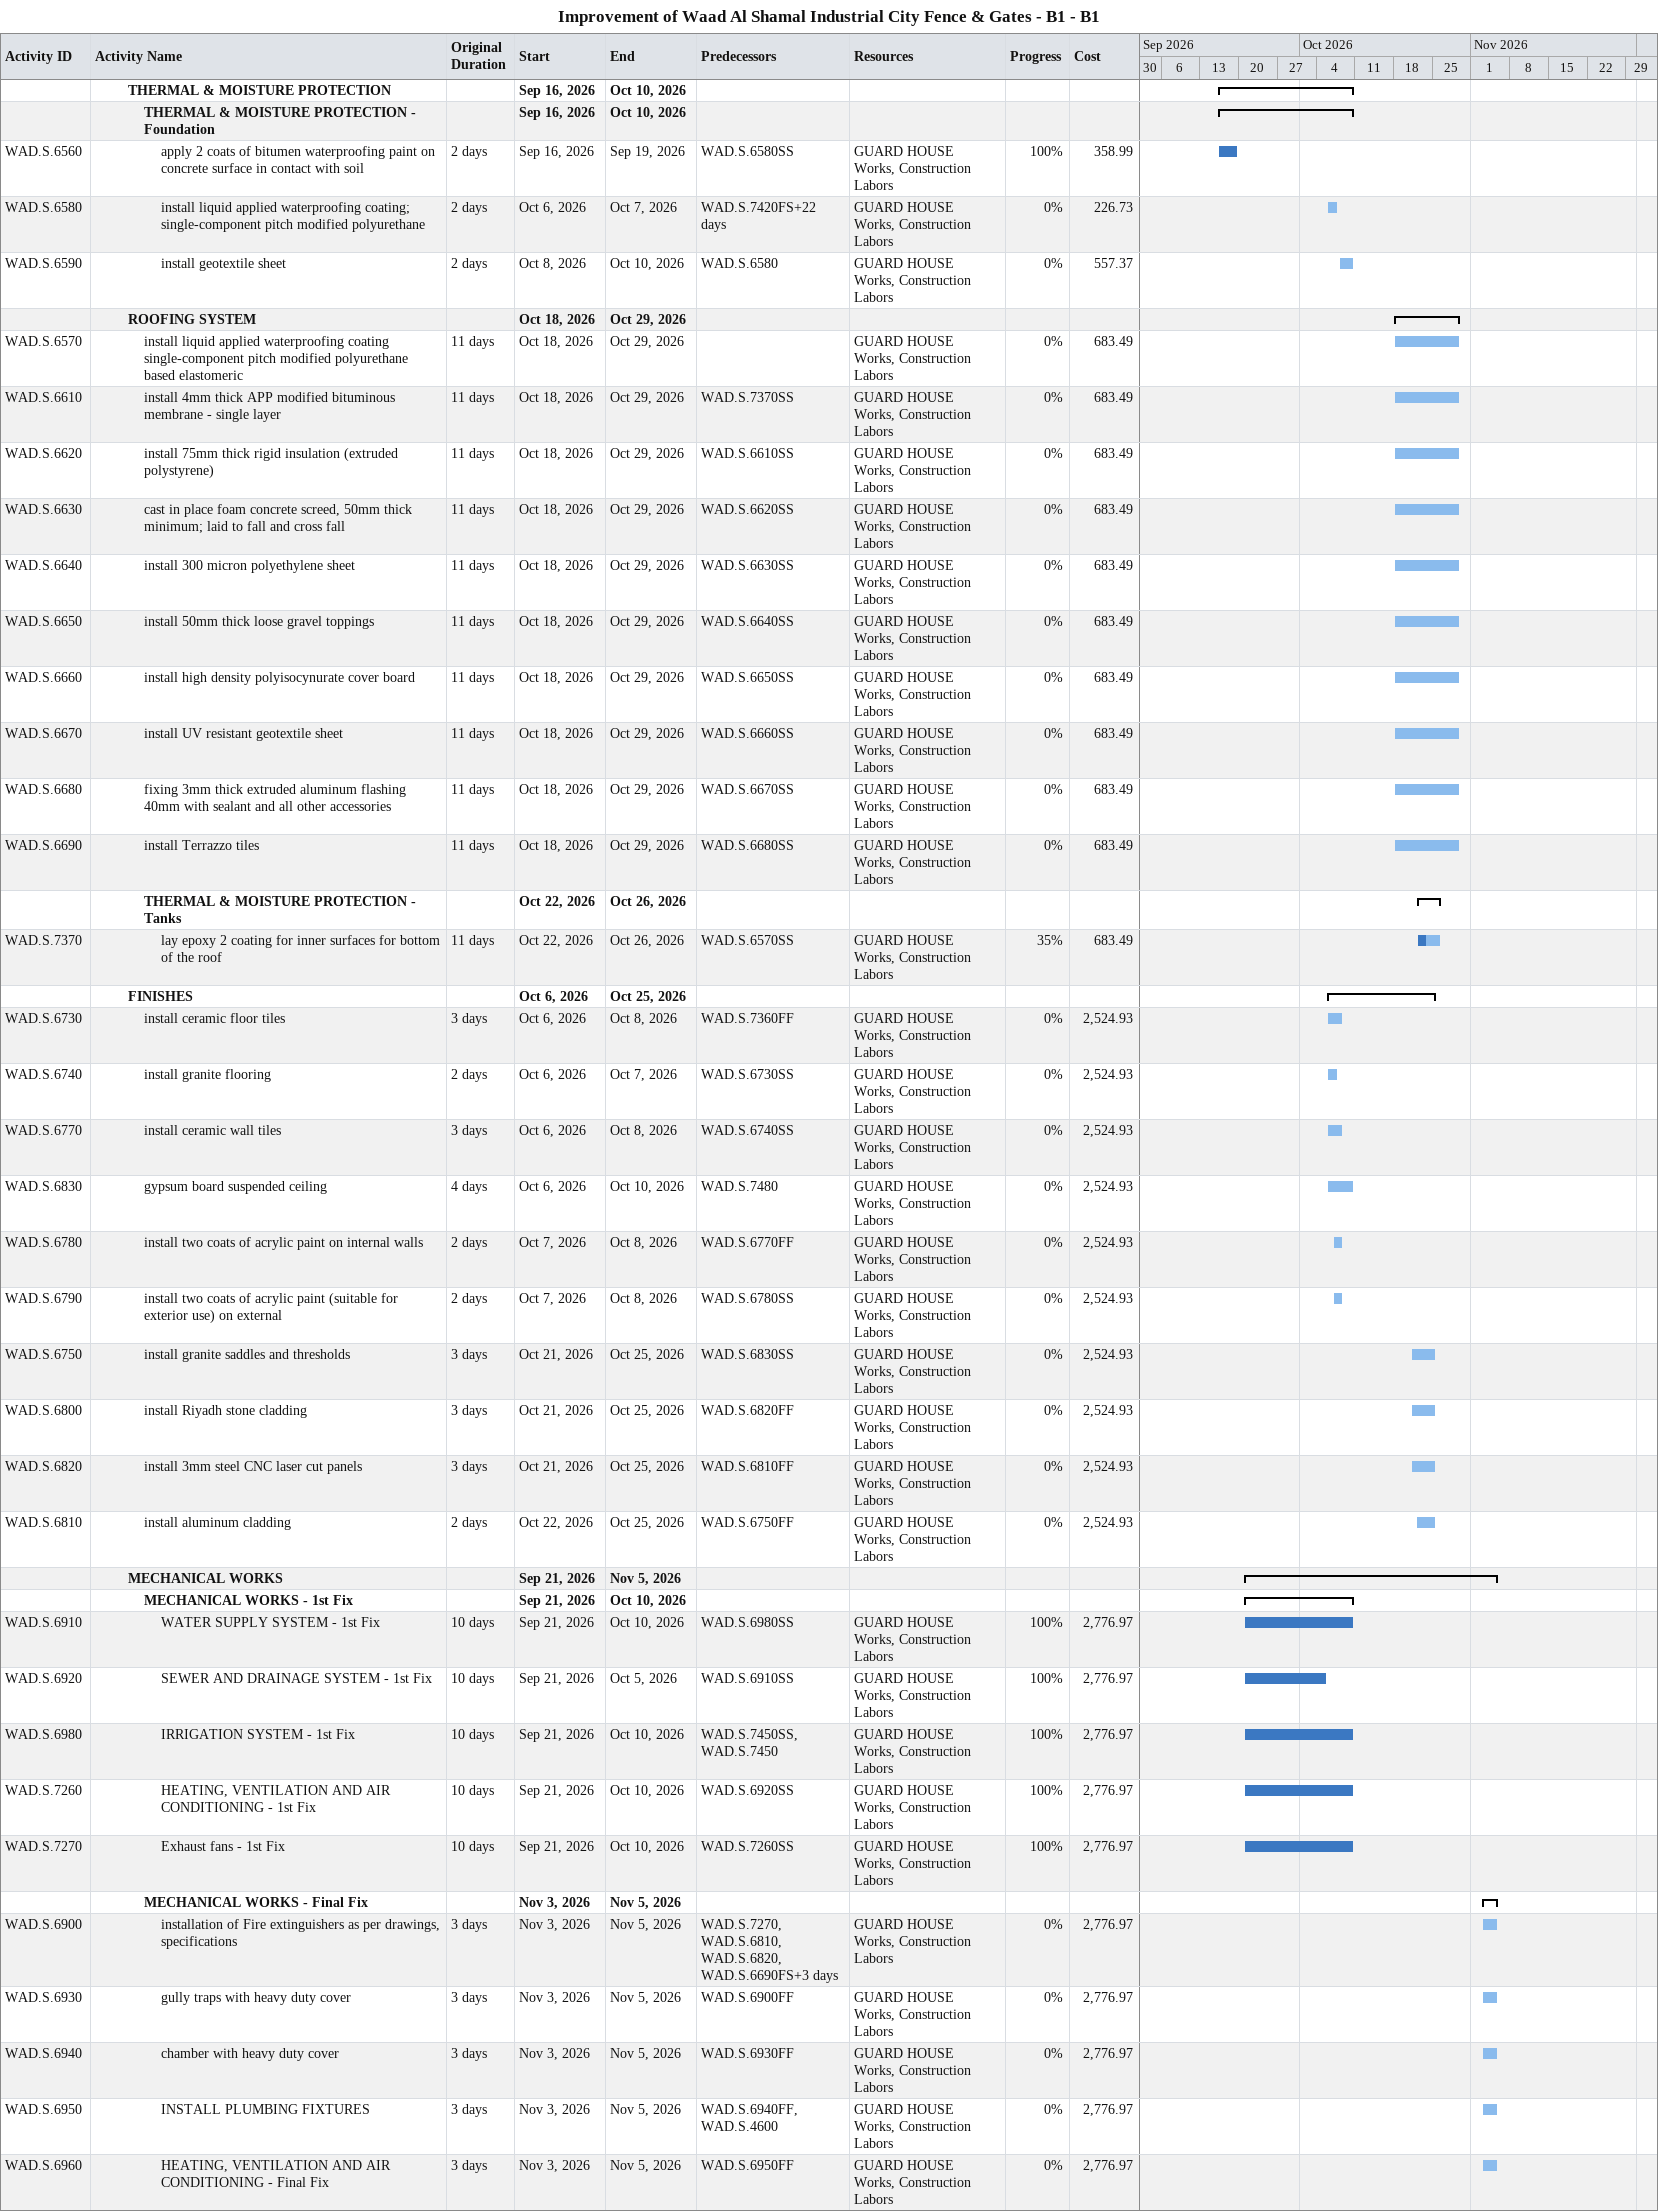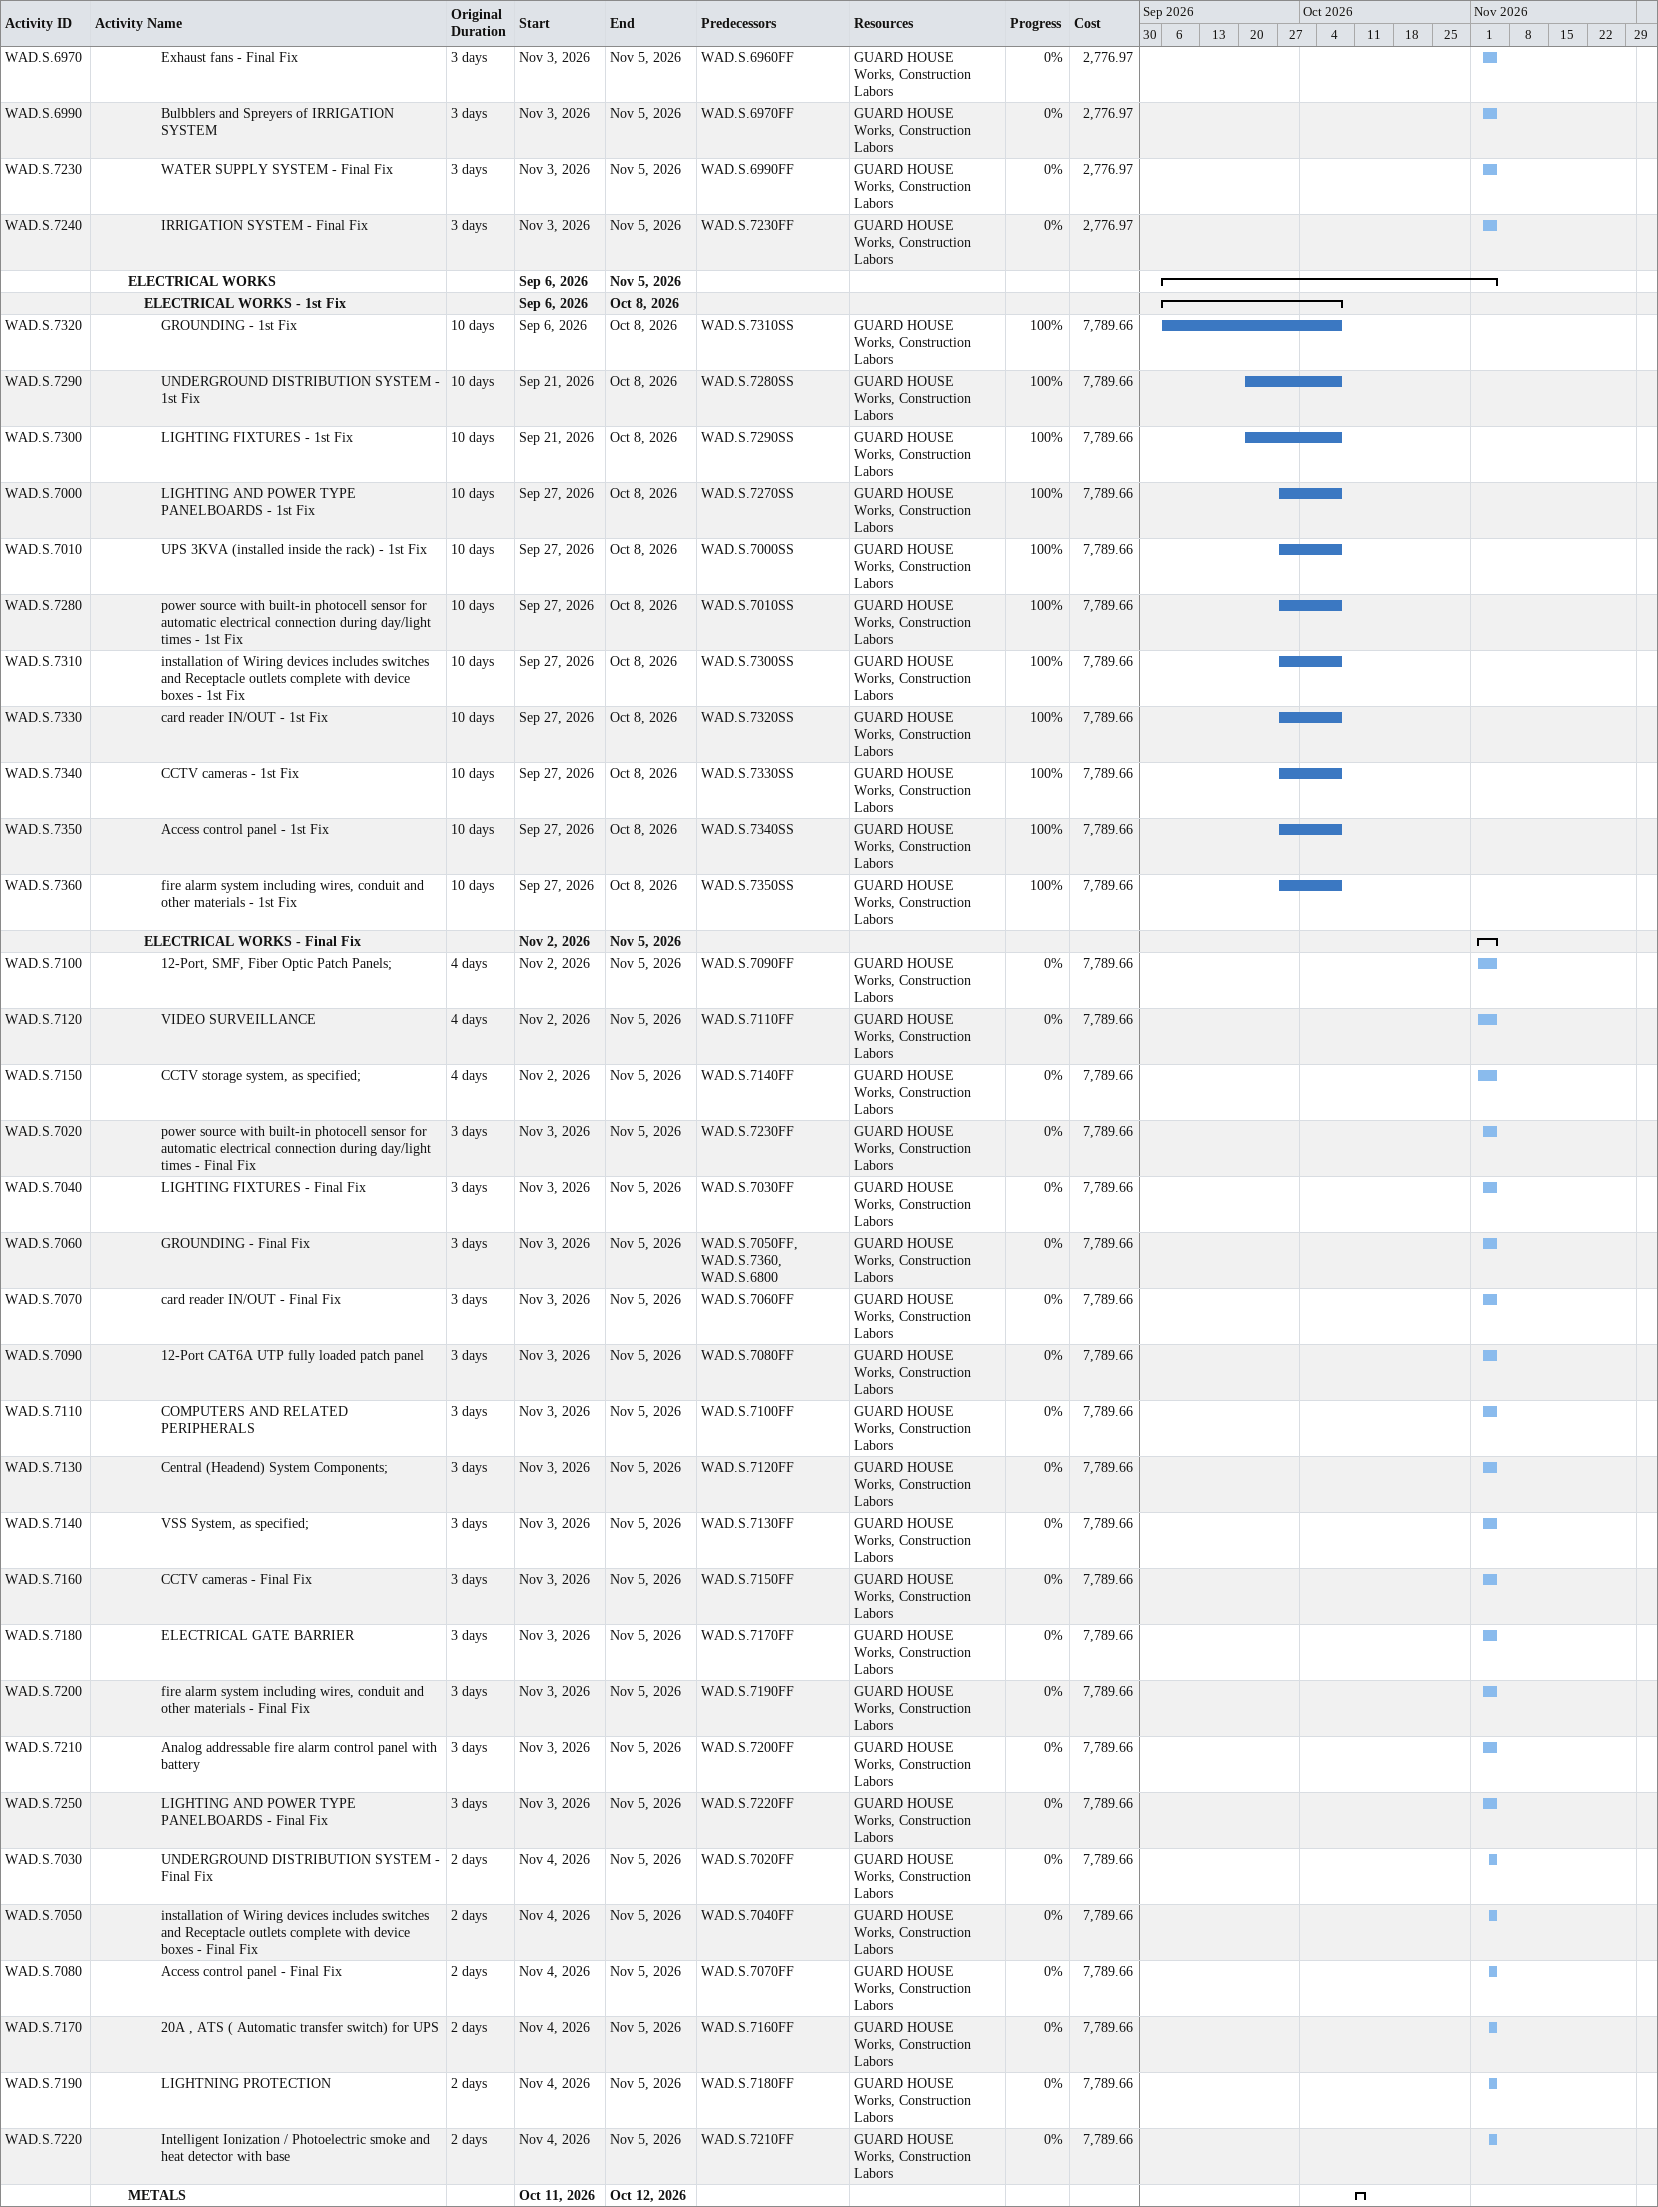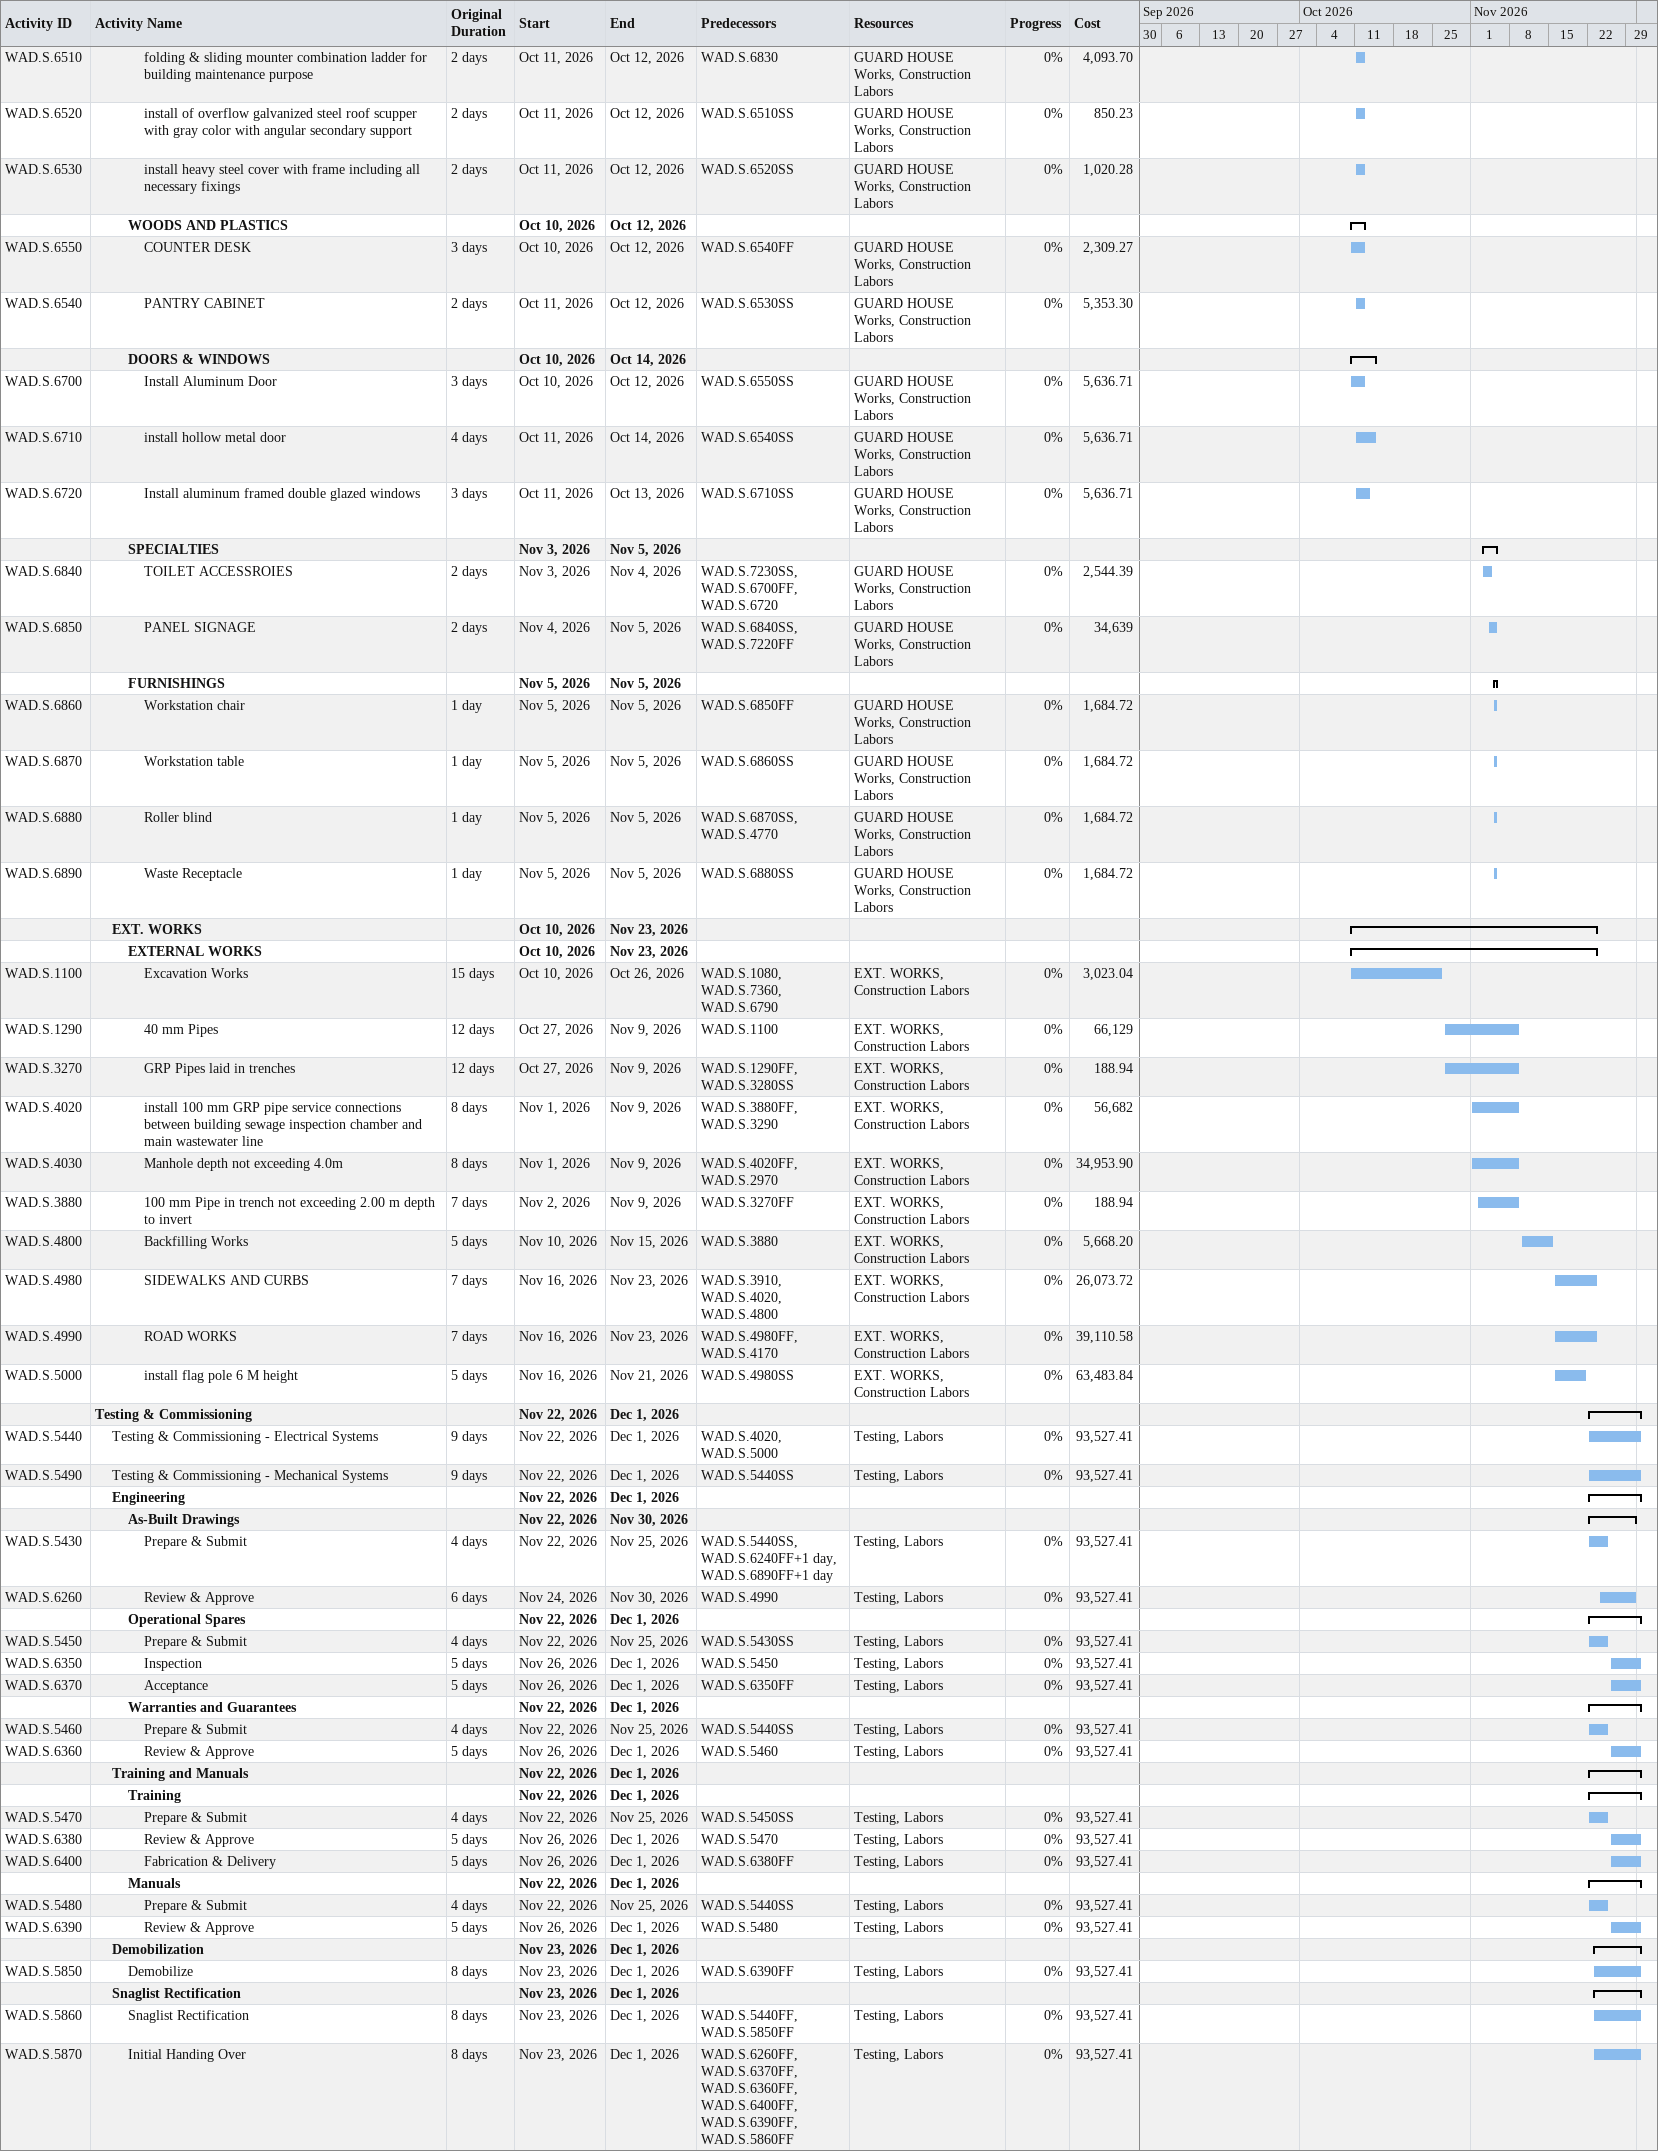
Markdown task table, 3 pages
Improvement of Waad Al Shamal Industrial City Fence & Gates - B1 - B1

| ID | Level | Task | Original duration | Start | Finish | Predecessors | Resources | % complete | Cost |
|---|---|---|---|---|---|---|---|---|---|
|  | 3 | **THERMAL & MOISTURE PROTECTION** |  | 2026-09-16 | 2026-10-10 |  |  |  |  |
|  | 4 | **THERMAL & MOISTURE PROTECTION - Foundation** |  | 2026-09-16 | 2026-10-10 |  |  |  |  |
| WAD.S.6560 | 5 | apply 2 coats of bitumen waterproofing paint on concrete surface in contact with soil | 2d | 2026-09-16 | 2026-09-19 | WAD.S.6580SS | GUARD HOUSE Works, Construction Labors | 100 | 358.99 |
| WAD.S.6580 | 5 | install liquid applied waterproofing coating; single-component pitch modified polyurethane | 2d | 2026-10-06 | 2026-10-07 | WAD.S.7420FS+22d | GUARD HOUSE Works, Construction Labors | 0 | 226.73 |
| WAD.S.6590 | 5 | install geotextile sheet | 2d | 2026-10-08 | 2026-10-10 | WAD.S.6580 | GUARD HOUSE Works, Construction Labors | 0 | 557.37 |
|  | 3 | **ROOFING SYSTEM** |  | 2026-10-18 | 2026-10-29 |  |  |  |  |
| WAD.S.6570 | 4 | install liquid applied waterproofing coating single-component pitch modified polyurethane based elastomeric | 11d | 2026-10-18 | 2026-10-29 |  | GUARD HOUSE Works, Construction Labors | 0 | 683.49 |
| WAD.S.6610 | 4 | install 4mm thick APP modified bituminous membrane - single layer | 11d | 2026-10-18 | 2026-10-29 | WAD.S.7370SS | GUARD HOUSE Works, Construction Labors | 0 | 683.49 |
| WAD.S.6620 | 4 | install 75mm thick rigid insulation (extruded polystyrene) | 11d | 2026-10-18 | 2026-10-29 | WAD.S.6610SS | GUARD HOUSE Works, Construction Labors | 0 | 683.49 |
| WAD.S.6630 | 4 | cast in place foam concrete screed, 50mm thick minimum; laid to fall and cross fall | 11d | 2026-10-18 | 2026-10-29 | WAD.S.6620SS | GUARD HOUSE Works, Construction Labors | 0 | 683.49 |
| WAD.S.6640 | 4 | install 300 micron polyethylene sheet | 11d | 2026-10-18 | 2026-10-29 | WAD.S.6630SS | GUARD HOUSE Works, Construction Labors | 0 | 683.49 |
| WAD.S.6650 | 4 | install 50mm thick loose gravel toppings | 11d | 2026-10-18 | 2026-10-29 | WAD.S.6640SS | GUARD HOUSE Works, Construction Labors | 0 | 683.49 |
| WAD.S.6660 | 4 | install high density polyisocynurate cover board | 11d | 2026-10-18 | 2026-10-29 | WAD.S.6650SS | GUARD HOUSE Works, Construction Labors | 0 | 683.49 |
| WAD.S.6670 | 4 | install UV resistant geotextile sheet | 11d | 2026-10-18 | 2026-10-29 | WAD.S.6660SS | GUARD HOUSE Works, Construction Labors | 0 | 683.49 |
| WAD.S.6680 | 4 | fixing 3mm thick extruded aluminum flashing 40mm with sealant and all other accessories | 11d | 2026-10-18 | 2026-10-29 | WAD.S.6670SS | GUARD HOUSE Works, Construction Labors | 0 | 683.49 |
| WAD.S.6690 | 4 | install Terrazzo tiles | 11d | 2026-10-18 | 2026-10-29 | WAD.S.6680SS | GUARD HOUSE Works, Construction Labors | 0 | 683.49 |
|  | 4 | **THERMAL & MOISTURE PROTECTION - Tanks** |  | 2026-10-22 | 2026-10-26 |  |  |  |  |
| WAD.S.7370 | 5 | lay epoxy 2 coating for inner surfaces for bottom of the roof | 11d | 2026-10-22 | 2026-10-26 | WAD.S.6570SS | GUARD HOUSE Works, Construction Labors | 35 | 683.49 |
|  | 3 | **FINISHES** |  | 2026-10-06 | 2026-10-25 |  |  |  |  |
| WAD.S.6730 | 4 | install ceramic floor tiles | 3d | 2026-10-06 | 2026-10-08 | WAD.S.7360FF | GUARD HOUSE Works, Construction Labors | 0 | 2524.93 |
| WAD.S.6740 | 4 | install granite flooring | 2d | 2026-10-06 | 2026-10-07 | WAD.S.6730SS | GUARD HOUSE Works, Construction Labors | 0 | 2524.93 |
| WAD.S.6770 | 4 | install ceramic wall tiles | 3d | 2026-10-06 | 2026-10-08 | WAD.S.6740SS | GUARD HOUSE Works, Construction Labors | 0 | 2524.93 |
| WAD.S.6830 | 4 | gypsum board suspended ceiling | 4d | 2026-10-06 | 2026-10-10 | WAD.S.7480 | GUARD HOUSE Works, Construction Labors | 0 | 2524.93 |
| WAD.S.6780 | 4 | install two coats of acrylic paint on internal walls | 2d | 2026-10-07 | 2026-10-08 | WAD.S.6770FF | GUARD HOUSE Works, Construction Labors | 0 | 2524.93 |
| WAD.S.6790 | 4 | install two coats of acrylic paint (suitable for exterior use) on external | 2d | 2026-10-07 | 2026-10-08 | WAD.S.6780SS | GUARD HOUSE Works, Construction Labors | 0 | 2524.93 |
| WAD.S.6750 | 4 | install granite saddles and thresholds | 3d | 2026-10-21 | 2026-10-25 | WAD.S.6830SS | GUARD HOUSE Works, Construction Labors | 0 | 2524.93 |
| WAD.S.6800 | 4 | install Riyadh stone cladding | 3d | 2026-10-21 | 2026-10-25 | WAD.S.6820FF | GUARD HOUSE Works, Construction Labors | 0 | 2524.93 |
| WAD.S.6820 | 4 | install 3mm steel CNC laser cut panels | 3d | 2026-10-21 | 2026-10-25 | WAD.S.6810FF | GUARD HOUSE Works, Construction Labors | 0 | 2524.93 |
| WAD.S.6810 | 4 | install aluminum cladding | 2d | 2026-10-22 | 2026-10-25 | WAD.S.6750FF | GUARD HOUSE Works, Construction Labors | 0 | 2524.93 |
|  | 3 | **MECHANICAL WORKS** |  | 2026-09-21 | 2026-11-05 |  |  |  |  |
|  | 4 | **MECHANICAL WORKS - 1st Fix** |  | 2026-09-21 | 2026-10-10 |  |  |  |  |
| WAD.S.6910 | 5 | WATER SUPPLY SYSTEM - 1st Fix | 10d | 2026-09-21 | 2026-10-10 | WAD.S.6980SS | GUARD HOUSE Works, Construction Labors | 100 | 2776.97 |
| WAD.S.6920 | 5 | SEWER AND DRAINAGE SYSTEM - 1st Fix | 10d | 2026-09-21 | 2026-10-05 | WAD.S.6910SS | GUARD HOUSE Works, Construction Labors | 100 | 2776.97 |
| WAD.S.6980 | 5 | IRRIGATION SYSTEM - 1st Fix | 10d | 2026-09-21 | 2026-10-10 | WAD.S.7450SS, WAD.S.7450 | GUARD HOUSE Works, Construction Labors | 100 | 2776.97 |
| WAD.S.7260 | 5 | HEATING, VENTILATION AND AIR CONDITIONING - 1st Fix | 10d | 2026-09-21 | 2026-10-10 | WAD.S.6920SS | GUARD HOUSE Works, Construction Labors | 100 | 2776.97 |
| WAD.S.7270 | 5 | Exhaust fans - 1st Fix | 10d | 2026-09-21 | 2026-10-10 | WAD.S.7260SS | GUARD HOUSE Works, Construction Labors | 100 | 2776.97 |
|  | 4 | **MECHANICAL WORKS - Final Fix** |  | 2026-11-03 | 2026-11-05 |  |  |  |  |
| WAD.S.6900 | 5 | installation of Fire extinguishers as per drawings, specifications | 3d | 2026-11-03 | 2026-11-05 | WAD.S.7270, WAD.S.6810, WAD.S.6820, WAD.S.6690FS+3d | GUARD HOUSE Works, Construction Labors | 0 | 2776.97 |
| WAD.S.6930 | 5 | gully traps with heavy duty cover | 3d | 2026-11-03 | 2026-11-05 | WAD.S.6900FF | GUARD HOUSE Works, Construction Labors | 0 | 2776.97 |
| WAD.S.6940 | 5 | chamber with heavy duty cover | 3d | 2026-11-03 | 2026-11-05 | WAD.S.6930FF | GUARD HOUSE Works, Construction Labors | 0 | 2776.97 |
| WAD.S.6950 | 5 | INSTALL PLUMBING FIXTURES | 3d | 2026-11-03 | 2026-11-05 | WAD.S.6940FF, WAD.S.4600 | GUARD HOUSE Works, Construction Labors | 0 | 2776.97 |
| WAD.S.6960 | 5 | HEATING, VENTILATION AND AIR CONDITIONING - Final Fix | 3d | 2026-11-03 | 2026-11-05 | WAD.S.6950FF | GUARD HOUSE Works, Construction Labors | 0 | 2776.97 |
| WAD.S.6970 | 5 | Exhaust fans - Final Fix | 3d | 2026-11-03 | 2026-11-05 | WAD.S.6960FF | GUARD HOUSE Works, Construction Labors | 0 | 2776.97 |
| WAD.S.6990 | 5 | Bulbblers and Spreyers of IRRIGATION SYSTEM | 3d | 2026-11-03 | 2026-11-05 | WAD.S.6970FF | GUARD HOUSE Works, Construction Labors | 0 | 2776.97 |
| WAD.S.7230 | 5 | WATER SUPPLY SYSTEM - Final Fix | 3d | 2026-11-03 | 2026-11-05 | WAD.S.6990FF | GUARD HOUSE Works, Construction Labors | 0 | 2776.97 |
| WAD.S.7240 | 5 | IRRIGATION SYSTEM - Final Fix | 3d | 2026-11-03 | 2026-11-05 | WAD.S.7230FF | GUARD HOUSE Works, Construction Labors | 0 | 2776.97 |
|  | 3 | **ELECTRICAL WORKS** |  | 2026-09-06 | 2026-11-05 |  |  |  |  |
|  | 4 | **ELECTRICAL WORKS - 1st Fix** |  | 2026-09-06 | 2026-10-08 |  |  |  |  |
| WAD.S.7320 | 5 | GROUNDING - 1st Fix | 10d | 2026-09-06 | 2026-10-08 | WAD.S.7310SS | GUARD HOUSE Works, Construction Labors | 100 | 7789.66 |
| WAD.S.7290 | 5 | UNDERGROUND DISTRIBUTION SYSTEM - 1st Fix | 10d | 2026-09-21 | 2026-10-08 | WAD.S.7280SS | GUARD HOUSE Works, Construction Labors | 100 | 7789.66 |
| WAD.S.7300 | 5 | LIGHTING FIXTURES - 1st Fix | 10d | 2026-09-21 | 2026-10-08 | WAD.S.7290SS | GUARD HOUSE Works, Construction Labors | 100 | 7789.66 |
| WAD.S.7000 | 5 | LIGHTING AND POWER TYPE PANELBOARDS - 1st Fix | 10d | 2026-09-27 | 2026-10-08 | WAD.S.7270SS | GUARD HOUSE Works, Construction Labors | 100 | 7789.66 |
| WAD.S.7010 | 5 | UPS 3KVA (installed inside the rack) - 1st Fix | 10d | 2026-09-27 | 2026-10-08 | WAD.S.7000SS | GUARD HOUSE Works, Construction Labors | 100 | 7789.66 |
| WAD.S.7280 | 5 | power source with built-in photocell sensor for automatic electrical connection during day/light times - 1st Fix | 10d | 2026-09-27 | 2026-10-08 | WAD.S.7010SS | GUARD HOUSE Works, Construction Labors | 100 | 7789.66 |
| WAD.S.7310 | 5 | installation of Wiring devices includes switches and Receptacle outlets complete with device boxes - 1st Fix | 10d | 2026-09-27 | 2026-10-08 | WAD.S.7300SS | GUARD HOUSE Works, Construction Labors | 100 | 7789.66 |
| WAD.S.7330 | 5 | card reader IN/OUT - 1st Fix | 10d | 2026-09-27 | 2026-10-08 | WAD.S.7320SS | GUARD HOUSE Works, Construction Labors | 100 | 7789.66 |
| WAD.S.7340 | 5 | CCTV cameras - 1st Fix | 10d | 2026-09-27 | 2026-10-08 | WAD.S.7330SS | GUARD HOUSE Works, Construction Labors | 100 | 7789.66 |
| WAD.S.7350 | 5 | Access control panel - 1st Fix | 10d | 2026-09-27 | 2026-10-08 | WAD.S.7340SS | GUARD HOUSE Works, Construction Labors | 100 | 7789.66 |
| WAD.S.7360 | 5 | fire alarm system including wires, conduit and other materials - 1st Fix | 10d | 2026-09-27 | 2026-10-08 | WAD.S.7350SS | GUARD HOUSE Works, Construction Labors | 100 | 7789.66 |
|  | 4 | **ELECTRICAL WORKS - Final Fix** |  | 2026-11-02 | 2026-11-05 |  |  |  |  |
| WAD.S.7100 | 5 | 12-Port, SMF, Fiber Optic Patch Panels; | 4d | 2026-11-02 | 2026-11-05 | WAD.S.7090FF | GUARD HOUSE Works, Construction Labors | 0 | 7789.66 |
| WAD.S.7120 | 5 | VIDEO SURVEILLANCE | 4d | 2026-11-02 | 2026-11-05 | WAD.S.7110FF | GUARD HOUSE Works, Construction Labors | 0 | 7789.66 |
| WAD.S.7150 | 5 | CCTV storage system, as specified; | 4d | 2026-11-02 | 2026-11-05 | WAD.S.7140FF | GUARD HOUSE Works, Construction Labors | 0 | 7789.66 |
| WAD.S.7020 | 5 | power source with built-in photocell sensor for automatic electrical connection during day/light times - Final Fix | 3d | 2026-11-03 | 2026-11-05 | WAD.S.7230FF | GUARD HOUSE Works, Construction Labors | 0 | 7789.66 |
| WAD.S.7040 | 5 | LIGHTING FIXTURES - Final Fix | 3d | 2026-11-03 | 2026-11-05 | WAD.S.7030FF | GUARD HOUSE Works, Construction Labors | 0 | 7789.66 |
| WAD.S.7060 | 5 | GROUNDING - Final Fix | 3d | 2026-11-03 | 2026-11-05 | WAD.S.7050FF, WAD.S.7360, WAD.S.6800 | GUARD HOUSE Works, Construction Labors | 0 | 7789.66 |
| WAD.S.7070 | 5 | card reader IN/OUT - Final Fix | 3d | 2026-11-03 | 2026-11-05 | WAD.S.7060FF | GUARD HOUSE Works, Construction Labors | 0 | 7789.66 |
| WAD.S.7090 | 5 | 12-Port CAT6A UTP fully loaded patch panel | 3d | 2026-11-03 | 2026-11-05 | WAD.S.7080FF | GUARD HOUSE Works, Construction Labors | 0 | 7789.66 |
| WAD.S.7110 | 5 | COMPUTERS AND RELATED PERIPHERALS | 3d | 2026-11-03 | 2026-11-05 | WAD.S.7100FF | GUARD HOUSE Works, Construction Labors | 0 | 7789.66 |
| WAD.S.7130 | 5 | Central (Headend) System Components; | 3d | 2026-11-03 | 2026-11-05 | WAD.S.7120FF | GUARD HOUSE Works, Construction Labors | 0 | 7789.66 |
| WAD.S.7140 | 5 | VSS System, as specified; | 3d | 2026-11-03 | 2026-11-05 | WAD.S.7130FF | GUARD HOUSE Works, Construction Labors | 0 | 7789.66 |
| WAD.S.7160 | 5 | CCTV cameras - Final Fix | 3d | 2026-11-03 | 2026-11-05 | WAD.S.7150FF | GUARD HOUSE Works, Construction Labors | 0 | 7789.66 |
| WAD.S.7180 | 5 | ELECTRICAL GATE BARRIER | 3d | 2026-11-03 | 2026-11-05 | WAD.S.7170FF | GUARD HOUSE Works, Construction Labors | 0 | 7789.66 |
| WAD.S.7200 | 5 | fire alarm system including wires, conduit and other materials - Final Fix | 3d | 2026-11-03 | 2026-11-05 | WAD.S.7190FF | GUARD HOUSE Works, Construction Labors | 0 | 7789.66 |
| WAD.S.7210 | 5 | Analog addressable fire alarm control panel with battery | 3d | 2026-11-03 | 2026-11-05 | WAD.S.7200FF | GUARD HOUSE Works, Construction Labors | 0 | 7789.66 |
| WAD.S.7250 | 5 | LIGHTING AND POWER TYPE PANELBOARDS - Final Fix | 3d | 2026-11-03 | 2026-11-05 | WAD.S.7220FF | GUARD HOUSE Works, Construction Labors | 0 | 7789.66 |
| WAD.S.7030 | 5 | UNDERGROUND DISTRIBUTION SYSTEM - Final Fix | 2d | 2026-11-04 | 2026-11-05 | WAD.S.7020FF | GUARD HOUSE Works, Construction Labors | 0 | 7789.66 |
| WAD.S.7050 | 5 | installation of Wiring devices includes switches and Receptacle outlets complete with device boxes - Final Fix | 2d | 2026-11-04 | 2026-11-05 | WAD.S.7040FF | GUARD HOUSE Works, Construction Labors | 0 | 7789.66 |
| WAD.S.7080 | 5 | Access control panel - Final Fix | 2d | 2026-11-04 | 2026-11-05 | WAD.S.7070FF | GUARD HOUSE Works, Construction Labors | 0 | 7789.66 |
| WAD.S.7170 | 5 | 20A , ATS ( Automatic transfer switch) for UPS | 2d | 2026-11-04 | 2026-11-05 | WAD.S.7160FF | GUARD HOUSE Works, Construction Labors | 0 | 7789.66 |
| WAD.S.7190 | 5 | LIGHTNING PROTECTION | 2d | 2026-11-04 | 2026-11-05 | WAD.S.7180FF | GUARD HOUSE Works, Construction Labors | 0 | 7789.66 |
| WAD.S.7220 | 5 | Intelligent Ionization / Photoelectric smoke and heat detector with base | 2d | 2026-11-04 | 2026-11-05 | WAD.S.7210FF | GUARD HOUSE Works, Construction Labors | 0 | 7789.66 |
|  | 3 | **METALS** |  | 2026-10-11 | 2026-10-12 |  |  |  |  |
| WAD.S.6510 | 4 | folding & sliding mounter combination ladder for building maintenance purpose | 2d | 2026-10-11 | 2026-10-12 | WAD.S.6830 | GUARD HOUSE Works, Construction Labors | 0 | 4093.70 |
| WAD.S.6520 | 4 | install of overflow galvanized steel roof scupper with gray color with angular secondary support | 2d | 2026-10-11 | 2026-10-12 | WAD.S.6510SS | GUARD HOUSE Works, Construction Labors | 0 | 850.23 |
| WAD.S.6530 | 4 | install heavy steel cover with frame including all necessary fixings | 2d | 2026-10-11 | 2026-10-12 | WAD.S.6520SS | GUARD HOUSE Works, Construction Labors | 0 | 1020.28 |
|  | 3 | **WOODS AND PLASTICS** |  | 2026-10-10 | 2026-10-12 |  |  |  |  |
| WAD.S.6550 | 4 | COUNTER DESK | 3d | 2026-10-10 | 2026-10-12 | WAD.S.6540FF | GUARD HOUSE Works, Construction Labors | 0 | 2309.27 |
| WAD.S.6540 | 4 | PANTRY CABINET | 2d | 2026-10-11 | 2026-10-12 | WAD.S.6530SS | GUARD HOUSE Works, Construction Labors | 0 | 5353.30 |
|  | 3 | **DOORS & WINDOWS** |  | 2026-10-10 | 2026-10-14 |  |  |  |  |
| WAD.S.6700 | 4 | Install Aluminum Door | 3d | 2026-10-10 | 2026-10-12 | WAD.S.6550SS | GUARD HOUSE Works, Construction Labors | 0 | 5636.71 |
| WAD.S.6710 | 4 | install hollow metal door | 4d | 2026-10-11 | 2026-10-14 | WAD.S.6540SS | GUARD HOUSE Works, Construction Labors | 0 | 5636.71 |
| WAD.S.6720 | 4 | Install aluminum framed double glazed windows | 3d | 2026-10-11 | 2026-10-13 | WAD.S.6710SS | GUARD HOUSE Works, Construction Labors | 0 | 5636.71 |
|  | 3 | **SPECIALTIES** |  | 2026-11-03 | 2026-11-05 |  |  |  |  |
| WAD.S.6840 | 4 | TOILET ACCESSROIES | 2d | 2026-11-03 | 2026-11-04 | WAD.S.7230SS, WAD.S.6700FF, WAD.S.6720 | GUARD HOUSE Works, Construction Labors | 0 | 2544.39 |
| WAD.S.6850 | 4 | PANEL SIGNAGE | 2d | 2026-11-04 | 2026-11-05 | WAD.S.6840SS, WAD.S.7220FF | GUARD HOUSE Works, Construction Labors | 0 | 34639 |
|  | 3 | **FURNISHINGS** |  | 2026-11-05 | 2026-11-05 |  |  |  |  |
| WAD.S.6860 | 4 | Workstation chair | 1d | 2026-11-05 | 2026-11-05 | WAD.S.6850FF | GUARD HOUSE Works, Construction Labors | 0 | 1684.72 |
| WAD.S.6870 | 4 | Workstation table | 1d | 2026-11-05 | 2026-11-05 | WAD.S.6860SS | GUARD HOUSE Works, Construction Labors | 0 | 1684.72 |
| WAD.S.6880 | 4 | Roller blind | 1d | 2026-11-05 | 2026-11-05 | WAD.S.6870SS, WAD.S.4770 | GUARD HOUSE Works, Construction Labors | 0 | 1684.72 |
| WAD.S.6890 | 4 | Waste Receptacle | 1d | 2026-11-05 | 2026-11-05 | WAD.S.6880SS | GUARD HOUSE Works, Construction Labors | 0 | 1684.72 |
|  | 2 | **EXT. WORKS** |  | 2026-10-10 | 2026-11-23 |  |  |  |  |
|  | 3 | **EXTERNAL WORKS** |  | 2026-10-10 | 2026-11-23 |  |  |  |  |
| WAD.S.1100 | 4 | Excavation Works | 15d | 2026-10-10 | 2026-10-26 | WAD.S.1080, WAD.S.7360, WAD.S.6790 | EXT. WORKS, Construction Labors | 0 | 3023.04 |
| WAD.S.1290 | 4 | 40 mm Pipes | 12d | 2026-10-27 | 2026-11-09 | WAD.S.1100 | EXT. WORKS, Construction Labors | 0 | 66129 |
| WAD.S.3270 | 4 | GRP Pipes laid in trenches | 12d | 2026-10-27 | 2026-11-09 | WAD.S.1290FF, WAD.S.3280SS | EXT. WORKS, Construction Labors | 0 | 188.94 |
| WAD.S.4020 | 4 | install 100 mm GRP pipe service connections between building sewage inspection chamber and main wastewater line | 8d | 2026-11-01 | 2026-11-09 | WAD.S.3880FF, WAD.S.3290 | EXT. WORKS, Construction Labors | 0 | 56682 |
| WAD.S.4030 | 4 | Manhole depth not exceeding 4.0m | 8d | 2026-11-01 | 2026-11-09 | WAD.S.4020FF, WAD.S.2970 | EXT. WORKS, Construction Labors | 0 | 34953.90 |
| WAD.S.3880 | 4 | 100 mm Pipe in trench not exceeding 2.00 m depth to invert | 7d | 2026-11-02 | 2026-11-09 | WAD.S.3270FF | EXT. WORKS, Construction Labors | 0 | 188.94 |
| WAD.S.4800 | 4 | Backfilling Works | 5d | 2026-11-10 | 2026-11-15 | WAD.S.3880 | EXT. WORKS, Construction Labors | 0 | 5668.20 |
| WAD.S.4980 | 4 | SIDEWALKS AND CURBS | 7d | 2026-11-16 | 2026-11-23 | WAD.S.3910, WAD.S.4020, WAD.S.4800 | EXT. WORKS, Construction Labors | 0 | 26073.72 |
| WAD.S.4990 | 4 | ROAD WORKS | 7d | 2026-11-16 | 2026-11-23 | WAD.S.4980FF, WAD.S.4170 | EXT. WORKS, Construction Labors | 0 | 39110.58 |
| WAD.S.5000 | 4 | install flag pole 6 M height | 5d | 2026-11-16 | 2026-11-21 | WAD.S.4980SS | EXT. WORKS, Construction Labors | 0 | 63483.84 |
|  | 1 | **Testing & Commissioning** |  | 2026-11-22 | 2026-12-01 |  |  |  |  |
| WAD.S.5440 | 2 | Testing & Commissioning - Electrical Systems | 9d | 2026-11-22 | 2026-12-01 | WAD.S.4020, WAD.S.5000 | Testing, Labors | 0 | 93527.41 |
| WAD.S.5490 | 2 | Testing & Commissioning - Mechanical Systems | 9d | 2026-11-22 | 2026-12-01 | WAD.S.5440SS | Testing, Labors | 0 | 93527.41 |
|  | 2 | **Engineering** |  | 2026-11-22 | 2026-12-01 |  |  |  |  |
|  | 3 | **As-Built Drawings** |  | 2026-11-22 | 2026-11-30 |  |  |  |  |
| WAD.S.5430 | 4 | Prepare & Submit | 4d | 2026-11-22 | 2026-11-25 | WAD.S.5440SS, WAD.S.6240FF+1d, WAD.S.6890FF+1d | Testing, Labors | 0 | 93527.41 |
| WAD.S.6260 | 4 | Review & Approve | 6d | 2026-11-24 | 2026-11-30 | WAD.S.4990 | Testing, Labors | 0 | 93527.41 |
|  | 3 | **Operational Spares** |  | 2026-11-22 | 2026-12-01 |  |  |  |  |
| WAD.S.5450 | 4 | Prepare & Submit | 4d | 2026-11-22 | 2026-11-25 | WAD.S.5430SS | Testing, Labors | 0 | 93527.41 |
| WAD.S.6350 | 4 | Inspection | 5d | 2026-11-26 | 2026-12-01 | WAD.S.5450 | Testing, Labors | 0 | 93527.41 |
| WAD.S.6370 | 4 | Acceptance | 5d | 2026-11-26 | 2026-12-01 | WAD.S.6350FF | Testing, Labors | 0 | 93527.41 |
|  | 3 | **Warranties and Guarantees** |  | 2026-11-22 | 2026-12-01 |  |  |  |  |
| WAD.S.5460 | 4 | Prepare & Submit | 4d | 2026-11-22 | 2026-11-25 | WAD.S.5440SS | Testing, Labors | 0 | 93527.41 |
| WAD.S.6360 | 4 | Review & Approve | 5d | 2026-11-26 | 2026-12-01 | WAD.S.5460 | Testing, Labors | 0 | 93527.41 |
|  | 2 | **Training and Manuals** |  | 2026-11-22 | 2026-12-01 |  |  |  |  |
|  | 3 | **Training** |  | 2026-11-22 | 2026-12-01 |  |  |  |  |
| WAD.S.5470 | 4 | Prepare & Submit | 4d | 2026-11-22 | 2026-11-25 | WAD.S.5450SS | Testing, Labors | 0 | 93527.41 |
| WAD.S.6380 | 4 | Review & Approve | 5d | 2026-11-26 | 2026-12-01 | WAD.S.5470 | Testing, Labors | 0 | 93527.41 |
| WAD.S.6400 | 4 | Fabrication & Delivery | 5d | 2026-11-26 | 2026-12-01 | WAD.S.6380FF | Testing, Labors | 0 | 93527.41 |
|  | 3 | **Manuals** |  | 2026-11-22 | 2026-12-01 |  |  |  |  |
| WAD.S.5480 | 4 | Prepare & Submit | 4d | 2026-11-22 | 2026-11-25 | WAD.S.5440SS | Testing, Labors | 0 | 93527.41 |
| WAD.S.6390 | 4 | Review & Approve | 5d | 2026-11-26 | 2026-12-01 | WAD.S.5480 | Testing, Labors | 0 | 93527.41 |
|  | 2 | **Demobilization** |  | 2026-11-23 | 2026-12-01 |  |  |  |  |
| WAD.S.5850 | 3 | Demobilize | 8d | 2026-11-23 | 2026-12-01 | WAD.S.6390FF | Testing, Labors | 0 | 93527.41 |
|  | 2 | **Snaglist Rectification** |  | 2026-11-23 | 2026-12-01 |  |  |  |  |
| WAD.S.5860 | 3 | Snaglist Rectification | 8d | 2026-11-23 | 2026-12-01 | WAD.S.5440FF, WAD.S.5850FF | Testing, Labors | 0 | 93527.41 |
| WAD.S.5870 | 3 | Initial Handing Over | 8d | 2026-11-23 | 2026-12-01 | WAD.S.6260FF, WAD.S.6370FF, WAD.S.6360FF, WAD.S.6400FF, WAD.S.6390FF, WAD.S.5860FF | Testing, Labors | 0 | 93527.41 |
